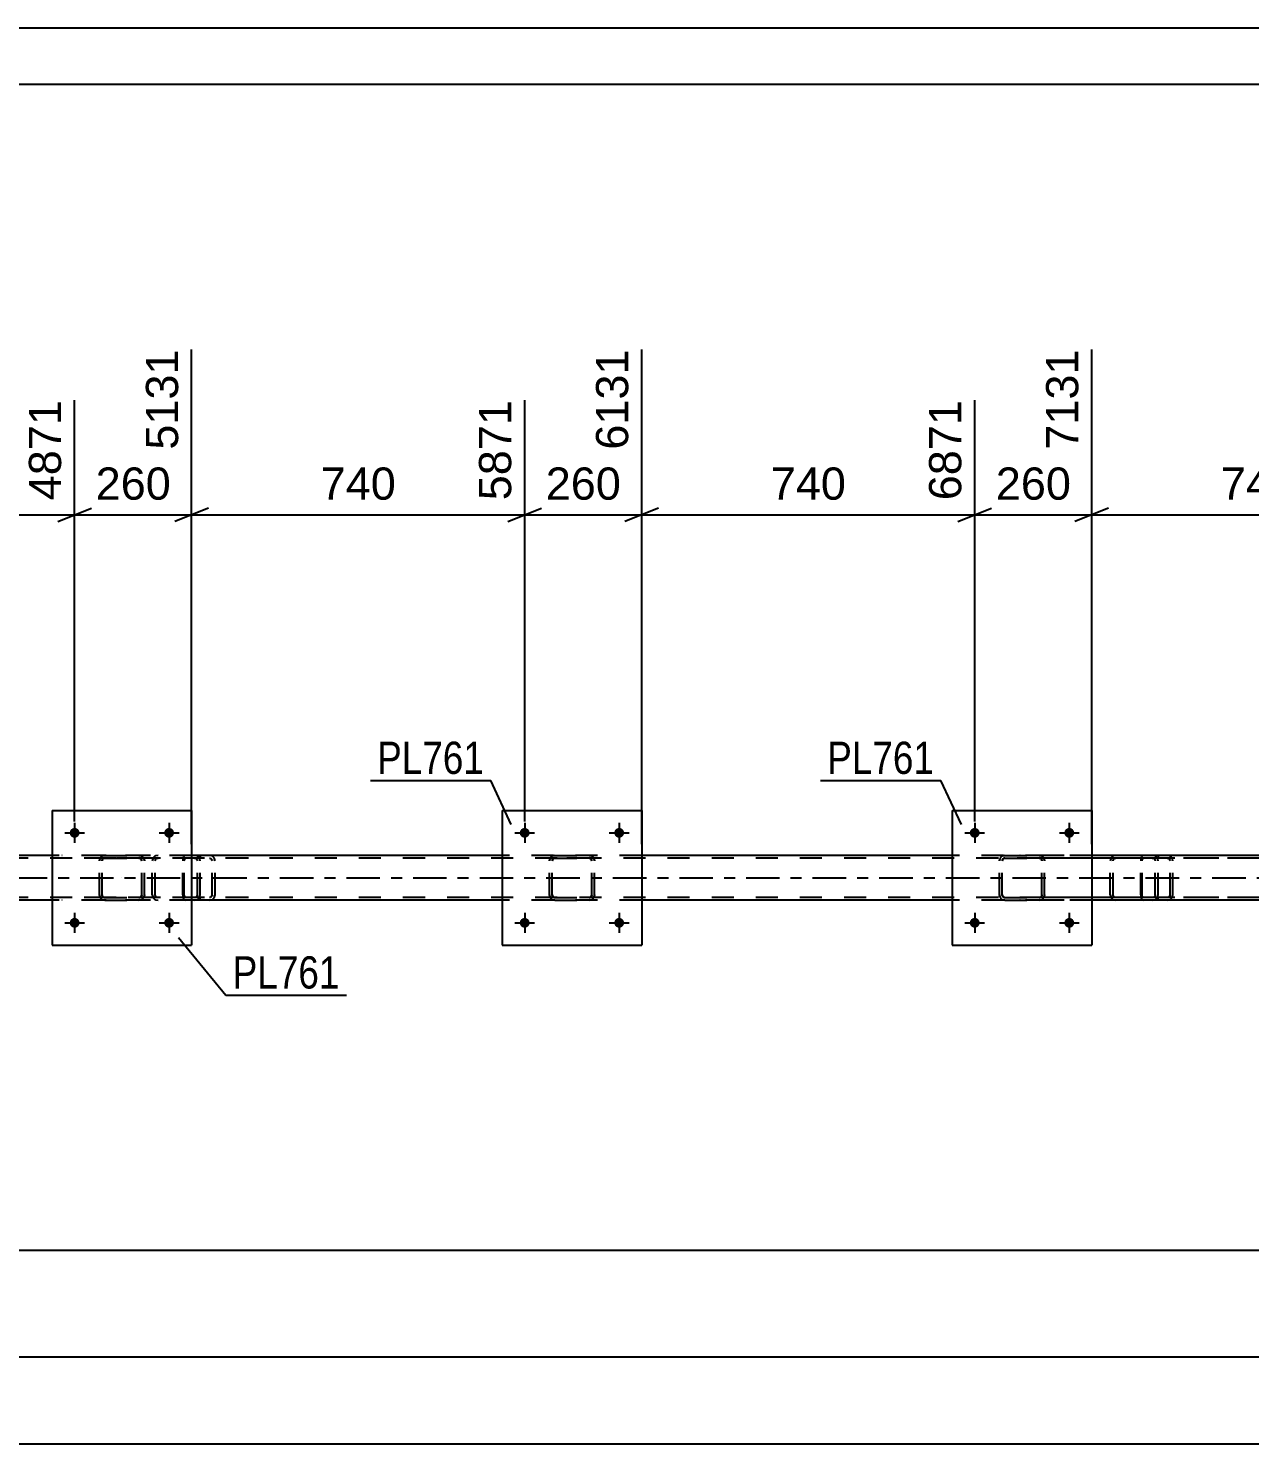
# Model space of a CAD drawing. Header units: millimetres. Extents: x 0 to 841, y 0 to 594.
# Drawn here: x 270.8 to 379.3, y 468.2 to 594 of the extents above; entities that cross this region are included whole.
import ezdxf

# ---------------------------------------------------------------- set-up
doc = ezdxf.new("R2010")
doc.units = ezdxf.units.MM
doc.linetypes.add('DXK_LINE_DOT2', pattern=[3.9198, 1.9599, -1.9599])
doc.linetypes.add('DXK_LINE_DOT3', pattern=[5.9187, 2.979, -0.9799, 0.9799, -0.9799])
doc.styles.add('Arial', font='arial.ttf', dxfattribs={"height": 0.2})
doc.styles.add('Arial Narrow', font='ARIALN.TTF', dxfattribs={"height": 0.2})

# ---------------------------------------------------------------- blocks, each defined once
blk = doc.blocks.new('Unknown-203724102-1113')
at = {"color": 5, "linetype": 'Continuous'}
for p, q in [((841, 594), (0, 594)), ((836, 589), (5, 589))]:
    blk.add_line(p, q, dxfattribs=at)
blk = doc.blocks.new('Bolt-203724102-4862 - 4784')
at = {"linetype": 'Continuous'}
for points in [[(275.35, 514.47, -1), (274.47, 514.47, -1)], [(283.75, 514.47, -1), (282.87, 514.47, -1)]]:
    blk.add_hatch(color=1, dxfattribs=at).paths.add_polyline_path(points)
at = {"color": 1, "linetype": 'Continuous'}
for p, q in [((274.91, 515.35), (274.91, 513.59)), ((283.31, 515.35), (283.31, 513.59)), ((274.03, 514.47), (275.79, 514.47)), ((282.43, 514.47), (284.19, 514.47))]:
    blk.add_line(p, q, dxfattribs=at)
blk = doc.blocks.new('Bolt-203724102-4786 - 4784')
at = {"linetype": 'Continuous'}
for points in [[(315.35, 514.47, -1), (314.47, 514.47, -1)], [(323.75, 514.47, -1), (322.87, 514.47, -1)]]:
    blk.add_hatch(color=1, dxfattribs=at).paths.add_polyline_path(points)
at = {"color": 1, "linetype": 'Continuous'}
for p, q in [((314.91, 515.35), (314.91, 513.59)), ((323.31, 515.35), (323.31, 513.59)), ((314.03, 514.47), (315.79, 514.47)), ((322.43, 514.47), (324.19, 514.47))]:
    blk.add_line(p, q, dxfattribs=at)
blk = doc.blocks.new('Bolt-203724102-4861 - 4784')
at = {"linetype": 'Continuous'}
for points in [[(275.35, 522.47, -1), (274.47, 522.47, -1)], [(283.75, 522.47, -1), (282.87, 522.47, -1)]]:
    blk.add_hatch(color=1, dxfattribs=at).paths.add_polyline_path(points)
at = {"color": 1, "linetype": 'Continuous'}
for p, q in [((274.03, 522.47), (275.79, 522.47)), ((274.91, 523.35), (274.91, 521.59)), ((282.43, 522.47), (284.19, 522.47)), ((283.31, 523.35), (283.31, 521.59))]:
    blk.add_line(p, q, dxfattribs=at)
blk = doc.blocks.new('Part-203724102-4808 - 4784')
at = {"color": 2, "linetype": 'Continuous'}
for p, q in [((272.91, 524.47), (272.91, 512.47)), ((272.91, 524.47), (285.31, 524.47)), ((285.31, 524.47), (285.31, 512.47)), ((272.91, 512.47), (285.31, 512.47))]:
    blk.add_line(p, q, dxfattribs=at)
blk = doc.blocks.new('Part-203724102-4866 - 4784')
at = {"color": 7, "linetype": 'DXK_LINE_DOT2'}
for p, q in [((370.69, 520.47), (358.92, 520.47)), ((370.69, 520.23), (358.92, 520.23)), ((366.99, 520.17), (366.95, 519.99)), ((366.95, 516.95), (366.95, 519.99)), ((367.2, 519.99), (367.22, 520.08)), ((367.2, 516.95), (367.2, 519.99)), ((367.22, 520.08), (367.28, 520.16)), ((367.46, 520.47), (367.26, 520.43)), ((367.28, 520.16), (367.36, 520.21)), ((367.36, 520.21), (367.46, 520.23)), ((370.89, 520.43), (370.69, 520.47)), ((370.69, 520.23), (370.79, 520.21)), ((370.79, 520.21), (370.87, 520.16)), ((370.87, 520.16), (370.93, 520.08)), ((370.93, 520.08), (370.95, 519.99)), ((370.95, 516.95), (370.95, 519.99)), ((371.21, 519.99), (371.17, 520.17)), ((371.21, 516.95), (371.21, 519.99)), ((370.69, 516.71), (358.92, 516.71)), ((370.69, 516.47), (358.92, 516.47)), ((366.95, 516.95), (366.99, 516.77)), ((367.22, 516.86), (367.2, 516.95)), ((367.28, 516.78), (367.22, 516.86)), ((367.26, 516.51), (367.46, 516.47)), ((367.36, 516.73), (367.28, 516.78)), ((367.46, 516.71), (367.36, 516.73)), ((370.79, 516.73), (370.69, 516.71)), ((370.69, 516.47), (370.89, 516.51)), ((370.87, 516.78), (370.79, 516.73)), ((370.93, 516.86), (370.87, 516.78)), ((370.95, 516.95), (370.93, 516.86)), ((371.17, 516.77), (371.21, 516.95))]:
    blk.add_line(p, q, dxfattribs=at)
for centre, start, end in [((367.44, 519.97), 110.7583, 155.68), ((370.71, 519.97), 24.32, 69.2417), ((367.44, 516.97), 204.32, 249.2417), ((370.71, 516.97), 290.7583, 335.68)]:
    blk.add_arc(centre, 0.496, start, end, dxfattribs=at)
blk = doc.blocks.new('Part-203724102-4809 - 4784')
at = {"color": 7, "linetype": 'DXK_LINE_DOT2'}
for p, q in [((277.11, 519.99), (277.15, 520.17)), ((277.15, 520.17), (277.11, 519.99)), ((277.11, 516.95), (277.11, 519.99)), ((277.35, 519.99), (277.37, 520.08)), ((277.37, 520.08), (277.35, 519.99)), ((277.35, 516.95), (277.35, 519.99)), ((277.37, 520.08), (277.42, 520.16)), ((277.42, 520.16), (277.37, 520.08)), ((277.41, 520.43), (277.59, 520.47)), ((277.59, 520.47), (277.41, 520.43)), ((277.42, 520.16), (277.5, 520.21)), ((277.5, 520.21), (277.42, 520.16)), ((277.5, 520.21), (277.59, 520.23)), ((277.59, 520.23), (277.5, 520.21)), ((277.59, 520.47), (280.63, 520.47)), ((277.59, 520.47), (277.59, 520.47)), ((277.59, 520.47), (280.63, 520.47)), ((277.59, 520.23), (280.63, 520.23)), ((277.59, 520.23), (277.59, 520.23)), ((280.63, 520.23), (277.59, 520.23)), ((280.63, 520.47), (280.63, 520.47)), ((280.63, 520.47), (280.82, 520.43)), ((280.82, 520.43), (280.63, 520.47)), ((280.63, 520.23), (280.63, 520.23)), ((280.63, 520.23), (280.73, 520.21)), ((280.73, 520.21), (280.63, 520.23)), ((280.73, 520.21), (280.8, 520.16)), ((280.8, 520.16), (280.73, 520.21)), ((280.8, 520.16), (280.86, 520.08)), ((280.86, 520.08), (280.8, 520.16)), ((280.86, 520.08), (280.87, 519.99)), ((280.87, 519.99), (280.86, 520.08)), ((280.87, 516.95), (280.87, 519.99)), ((281.08, 520.17), (281.11, 519.99)), ((281.11, 519.99), (281.08, 520.17)), ((281.11, 516.95), (281.11, 519.99)), ((277.15, 516.77), (277.11, 516.95)), ((277.11, 516.95), (277.15, 516.77)), ((277.37, 516.86), (277.35, 516.95)), ((277.35, 516.95), (277.37, 516.86)), ((277.42, 516.78), (277.37, 516.86)), ((277.37, 516.86), (277.42, 516.78)), ((277.59, 516.47), (277.41, 516.51)), ((277.41, 516.51), (277.59, 516.47)), ((277.5, 516.73), (277.42, 516.78)), ((277.42, 516.78), (277.5, 516.73)), ((277.59, 516.71), (277.5, 516.73)), ((277.5, 516.73), (277.59, 516.71)), ((277.59, 516.71), (280.63, 516.71)), ((277.59, 516.71), (277.59, 516.71)), ((277.59, 516.71), (280.63, 516.71)), ((277.59, 516.47), (280.63, 516.47)), ((277.59, 516.47), (277.59, 516.47)), ((277.59, 516.47), (280.63, 516.47)), ((280.73, 516.73), (280.63, 516.71)), ((280.63, 516.71), (280.73, 516.73)), ((280.63, 516.71), (280.63, 516.71)), ((280.82, 516.51), (280.63, 516.47)), ((280.63, 516.47), (280.82, 516.51)), ((280.63, 516.47), (280.63, 516.47)), ((280.8, 516.78), (280.73, 516.73)), ((280.73, 516.73), (280.8, 516.78)), ((280.86, 516.86), (280.8, 516.78)), ((280.8, 516.78), (280.86, 516.86)), ((280.87, 516.95), (280.86, 516.86)), ((280.86, 516.86), (280.87, 516.95)), ((281.11, 516.95), (281.08, 516.77)), ((281.08, 516.77), (281.11, 516.95))]:
    blk.add_line(p, q, dxfattribs=at)
at = {"color": 7, "linetype": 'DXK_LINE_DOT3'}
blk.add_line((279.11, 518.47), (279.11, 518.47), dxfattribs=at)
at = {"color": 7, "linetype": 'DXK_LINE_DOT2'}
for centre, start, end in [((277.59, 519.99), 112.5, 157.5), ((277.59, 519.99), 112.5, 157.5), ((280.63, 519.99), 22.5, 67.5), ((280.63, 519.99), 22.5, 67.5), ((277.59, 516.95), 202.5, 247.5), ((277.59, 516.95), 202.5, 247.5), ((280.63, 516.95), 292.5, 337.5), ((280.63, 516.95), 292.5, 337.5)]:
    blk.add_arc(centre, 0.48, start, end, dxfattribs=at)
blk = doc.blocks.new('Part-203724102-4815 - 4784')
at = {"color": 7, "linetype": 'DXK_LINE_DOT2'}
for p, q in [((733.31, 520.23), (80.08, 520.23)), ((285.31, 520.47), (272.91, 520.47)), ((325.31, 520.47), (312.91, 520.47)), ((365.31, 520.47), (352.91, 520.47)), ((733.31, 516.71), (80.08, 516.71)), ((285.31, 516.47), (272.91, 516.47)), ((325.31, 516.47), (312.91, 516.47)), ((365.31, 516.47), (352.91, 516.47))]:
    blk.add_line(p, q, dxfattribs=at)
at = {"color": 2, "linetype": 'Continuous'}
for p, q in [((272.91, 520.47), (245.31, 520.47)), ((312.91, 520.47), (285.31, 520.47)), ((352.91, 520.47), (325.31, 520.47)), ((392.91, 520.47), (365.31, 520.47)), ((272.91, 516.47), (245.31, 516.47)), ((312.91, 516.47), (285.31, 516.47)), ((352.91, 516.47), (325.31, 516.47)), ((392.91, 516.47), (365.31, 516.47))]:
    blk.add_line(p, q, dxfattribs=at)
at = {"color": 7, "linetype": 'DXK_LINE_DOT3'}
blk.add_line((80.08, 518.47), (733.31, 518.47), dxfattribs=at)
blk = doc.blocks.new('Bolt-203724102-4843 - 4784')
at = {"linetype": 'Continuous'}
for points in [[(355.35, 522.47, -1), (354.47, 522.47, -1)], [(363.75, 522.47, -1), (362.87, 522.47, -1)]]:
    blk.add_hatch(color=1, dxfattribs=at).paths.add_polyline_path(points)
at = {"color": 1, "linetype": 'Continuous'}
for p, q in [((354.03, 522.47), (355.79, 522.47)), ((354.91, 523.35), (354.91, 521.59)), ((362.43, 522.47), (364.19, 522.47)), ((363.31, 523.35), (363.31, 521.59))]:
    blk.add_line(p, q, dxfattribs=at)
blk = doc.blocks.new('Bolt-203724102-4844 - 4784')
at = {"linetype": 'Continuous'}
for points in [[(355.35, 514.47, -1), (354.47, 514.47, -1)], [(363.75, 514.47, -1), (362.87, 514.47, -1)]]:
    blk.add_hatch(color=1, dxfattribs=at).paths.add_polyline_path(points)
at = {"color": 1, "linetype": 'Continuous'}
for p, q in [((354.91, 515.35), (354.91, 513.59)), ((363.31, 515.35), (363.31, 513.59)), ((354.03, 514.47), (355.79, 514.47)), ((362.43, 514.47), (364.19, 514.47))]:
    blk.add_line(p, q, dxfattribs=at)
blk = doc.blocks.new('Bolt-203724102-4845 - 4784')
at = {"linetype": 'Continuous'}
for points in [[(315.35, 522.47, -1), (314.47, 522.47, -1)], [(323.75, 522.47, -1), (322.87, 522.47, -1)]]:
    blk.add_hatch(color=1, dxfattribs=at).paths.add_polyline_path(points)
at = {"color": 1, "linetype": 'Continuous'}
for p, q in [((314.03, 522.47), (315.79, 522.47)), ((314.91, 523.35), (314.91, 521.59)), ((322.43, 522.47), (324.19, 522.47)), ((323.31, 523.35), (323.31, 521.59))]:
    blk.add_line(p, q, dxfattribs=at)
blk = doc.blocks.new('Part-203724102-4911 - 4784')
at = {"color": 7, "linetype": 'DXK_LINE_DOT2'}
for p, q in [((369.68, 520.17), (369.66, 519.99)), ((369.66, 516.95), (369.66, 519.99)), ((369.74, 520.33), (369.68, 520.17)), ((369.83, 520.43), (369.74, 520.33)), ((369.79, 519.99), (369.8, 520.08)), ((369.79, 516.95), (369.79, 519.99)), ((369.8, 520.08), (369.83, 520.16)), ((369.93, 520.47), (369.83, 520.43)), ((369.83, 520.16), (369.88, 520.21)), ((369.88, 520.21), (369.93, 520.23)), ((379.33, 520.47), (369.93, 520.47)), ((379.33, 520.23), (369.93, 520.23)), ((371.21, 520.47), (371.21, 520.23)), ((372.21, 520.43), (372.02, 520.47)), ((372.02, 520.23), (372.12, 520.21)), ((372.12, 520.21), (372.2, 520.16)), ((372.2, 520.16), (372.25, 520.08)), ((372.25, 520.08), (372.27, 519.99)), ((372.27, 516.95), (372.27, 519.99)), ((372.52, 519.99), (372.48, 520.17)), ((372.52, 516.95), (372.52, 519.99)), ((369.66, 516.95), (369.68, 516.77)), ((369.68, 516.77), (369.74, 516.61)), ((369.74, 516.61), (369.83, 516.51)), ((369.8, 516.86), (369.79, 516.95)), ((369.83, 516.78), (369.8, 516.86)), ((369.88, 516.73), (369.83, 516.78)), ((369.83, 516.51), (369.93, 516.47)), ((369.93, 516.71), (369.88, 516.73)), ((379.33, 516.71), (369.93, 516.71)), ((379.33, 516.47), (369.93, 516.47)), ((371.21, 516.47), (371.21, 516.71)), ((372.12, 516.73), (372.02, 516.71)), ((372.02, 516.47), (372.21, 516.51)), ((372.2, 516.78), (372.12, 516.73)), ((372.25, 516.86), (372.2, 516.78)), ((372.27, 516.95), (372.25, 516.86)), ((372.48, 516.77), (372.52, 516.95))]:
    blk.add_line(p, q, dxfattribs=at)
for centre, start, end in [((372.03, 519.97), 23.8494, 68.8059), ((372.03, 516.97), 291.1941, 336.1506)]:
    blk.add_arc(centre, 0.492, start, end, dxfattribs=at)
blk = doc.blocks.new('Part-203724102-4916 - 4784')
at = {"color": 2, "linetype": 'Continuous'}
for p, q in [((352.91, 524.47), (352.91, 512.47)), ((352.91, 524.47), (365.31, 524.47)), ((365.31, 524.47), (365.31, 512.47)), ((352.91, 512.47), (365.31, 512.47))]:
    blk.add_line(p, q, dxfattribs=at)
blk = doc.blocks.new('Part-203724102-4933 - 4784')
at = {"color": 7, "linetype": 'DXK_LINE_DOT2'}
for p, q in [((317.11, 519.99), (317.15, 520.17)), ((317.15, 520.17), (317.11, 519.99)), ((317.11, 516.95), (317.11, 519.99)), ((317.35, 519.99), (317.37, 520.08)), ((317.37, 520.08), (317.35, 519.99)), ((317.35, 516.95), (317.35, 519.99)), ((317.37, 520.08), (317.42, 520.16)), ((317.42, 520.16), (317.37, 520.08)), ((317.41, 520.43), (317.59, 520.47)), ((317.59, 520.47), (317.41, 520.43)), ((317.42, 520.16), (317.5, 520.21)), ((317.5, 520.21), (317.42, 520.16)), ((317.5, 520.21), (317.59, 520.23)), ((317.59, 520.23), (317.5, 520.21)), ((317.59, 520.47), (320.63, 520.47)), ((317.59, 520.47), (317.59, 520.47)), ((317.59, 520.47), (320.63, 520.47)), ((317.59, 520.23), (320.63, 520.23)), ((317.59, 520.23), (317.59, 520.23)), ((320.63, 520.23), (317.59, 520.23)), ((320.63, 520.47), (320.63, 520.47)), ((320.63, 520.47), (320.82, 520.43)), ((320.82, 520.43), (320.63, 520.47)), ((320.63, 520.23), (320.63, 520.23)), ((320.63, 520.23), (320.73, 520.21)), ((320.73, 520.21), (320.63, 520.23)), ((320.73, 520.21), (320.8, 520.16)), ((320.8, 520.16), (320.73, 520.21)), ((320.8, 520.16), (320.86, 520.08)), ((320.86, 520.08), (320.8, 520.16)), ((320.86, 520.08), (320.87, 519.99)), ((320.87, 519.99), (320.86, 520.08)), ((320.87, 516.95), (320.87, 519.99)), ((321.08, 520.17), (321.11, 519.99)), ((321.11, 519.99), (321.08, 520.17)), ((321.11, 516.95), (321.11, 519.99)), ((317.15, 516.77), (317.11, 516.95)), ((317.11, 516.95), (317.15, 516.77)), ((317.37, 516.86), (317.35, 516.95)), ((317.35, 516.95), (317.37, 516.86)), ((317.42, 516.78), (317.37, 516.86)), ((317.37, 516.86), (317.42, 516.78)), ((317.59, 516.47), (317.41, 516.51)), ((317.41, 516.51), (317.59, 516.47)), ((317.5, 516.73), (317.42, 516.78)), ((317.42, 516.78), (317.5, 516.73)), ((317.59, 516.71), (317.5, 516.73)), ((317.5, 516.73), (317.59, 516.71)), ((317.59, 516.71), (320.63, 516.71)), ((317.59, 516.71), (317.59, 516.71)), ((317.59, 516.71), (320.63, 516.71)), ((317.59, 516.47), (320.63, 516.47)), ((317.59, 516.47), (317.59, 516.47)), ((317.59, 516.47), (320.63, 516.47)), ((320.73, 516.73), (320.63, 516.71)), ((320.63, 516.71), (320.73, 516.73)), ((320.63, 516.71), (320.63, 516.71)), ((320.82, 516.51), (320.63, 516.47)), ((320.63, 516.47), (320.82, 516.51)), ((320.63, 516.47), (320.63, 516.47)), ((320.8, 516.78), (320.73, 516.73)), ((320.73, 516.73), (320.8, 516.78)), ((320.86, 516.86), (320.8, 516.78)), ((320.8, 516.78), (320.86, 516.86)), ((320.87, 516.95), (320.86, 516.86)), ((320.86, 516.86), (320.87, 516.95)), ((321.11, 516.95), (321.08, 516.77)), ((321.08, 516.77), (321.11, 516.95))]:
    blk.add_line(p, q, dxfattribs=at)
at = {"color": 7, "linetype": 'DXK_LINE_DOT3'}
blk.add_line((319.11, 518.47), (319.11, 518.47), dxfattribs=at)
at = {"color": 7, "linetype": 'DXK_LINE_DOT2'}
for centre, start, end in [((317.59, 519.99), 112.5, 157.5), ((317.59, 519.99), 112.5, 157.5), ((320.63, 519.99), 22.5, 67.5), ((320.63, 519.99), 22.5, 67.5), ((317.59, 516.95), 202.5, 247.5), ((317.59, 516.95), 202.5, 247.5), ((320.63, 516.95), 292.5, 337.5), ((320.63, 516.95), 292.5, 337.5)]:
    blk.add_arc(centre, 0.48, start, end, dxfattribs=at)
blk = doc.blocks.new('Part-203724102-4938 - 4784')
at = {"color": 2, "linetype": 'Continuous'}
for p, q in [((312.91, 524.47), (312.91, 512.47)), ((312.91, 524.47), (325.31, 524.47)), ((325.31, 524.47), (325.31, 512.47)), ((312.91, 512.47), (325.31, 512.47))]:
    blk.add_line(p, q, dxfattribs=at)
blk = doc.blocks.new('Part-203724102-4939 - 4784')
at = {"color": 7, "linetype": 'DXK_LINE_DOT2'}
for p, q in [((357.11, 519.99), (357.15, 520.17)), ((357.15, 520.17), (357.11, 519.99)), ((357.11, 516.95), (357.11, 519.99)), ((357.35, 519.99), (357.37, 520.08)), ((357.37, 520.08), (357.35, 519.99)), ((357.35, 516.95), (357.35, 519.99)), ((357.37, 520.08), (357.43, 520.16)), ((357.43, 520.16), (357.37, 520.08)), ((357.41, 520.43), (357.59, 520.47)), ((357.59, 520.47), (357.41, 520.43)), ((357.43, 520.16), (357.5, 520.21)), ((357.5, 520.21), (357.43, 520.16)), ((357.5, 520.21), (357.59, 520.23)), ((357.59, 520.23), (357.5, 520.21)), ((357.59, 520.47), (360.63, 520.47)), ((357.59, 520.47), (357.59, 520.47)), ((357.59, 520.47), (360.63, 520.47)), ((357.59, 520.23), (360.63, 520.23)), ((357.59, 520.23), (357.59, 520.23)), ((360.63, 520.23), (357.59, 520.23)), ((360.63, 520.47), (360.63, 520.47)), ((360.63, 520.47), (360.82, 520.43)), ((360.82, 520.43), (360.63, 520.47)), ((360.63, 520.23), (360.63, 520.23)), ((360.63, 520.23), (360.73, 520.21)), ((360.73, 520.21), (360.63, 520.23)), ((360.73, 520.21), (360.8, 520.16)), ((360.8, 520.16), (360.73, 520.21)), ((360.8, 520.16), (360.86, 520.08)), ((360.86, 520.08), (360.8, 520.16)), ((360.86, 520.08), (360.87, 519.99)), ((360.87, 519.99), (360.86, 520.08)), ((360.87, 516.95), (360.87, 519.99)), ((361.08, 520.17), (361.11, 519.99)), ((361.11, 519.99), (361.08, 520.17)), ((361.11, 516.95), (361.11, 519.99)), ((357.15, 516.77), (357.11, 516.95)), ((357.11, 516.95), (357.15, 516.77)), ((357.37, 516.86), (357.35, 516.95)), ((357.35, 516.95), (357.37, 516.86)), ((357.43, 516.78), (357.37, 516.86)), ((357.37, 516.86), (357.43, 516.78)), ((357.59, 516.47), (357.41, 516.51)), ((357.41, 516.51), (357.59, 516.47)), ((357.5, 516.73), (357.43, 516.78)), ((357.43, 516.78), (357.5, 516.73)), ((357.59, 516.71), (357.5, 516.73)), ((357.5, 516.73), (357.59, 516.71)), ((357.59, 516.71), (360.63, 516.71)), ((357.59, 516.71), (357.59, 516.71)), ((357.59, 516.71), (360.63, 516.71)), ((357.59, 516.47), (360.63, 516.47)), ((357.59, 516.47), (357.59, 516.47)), ((357.59, 516.47), (360.63, 516.47)), ((360.73, 516.73), (360.63, 516.71)), ((360.63, 516.71), (360.73, 516.73)), ((360.63, 516.71), (360.63, 516.71)), ((360.82, 516.51), (360.63, 516.47)), ((360.63, 516.47), (360.82, 516.51)), ((360.63, 516.47), (360.63, 516.47)), ((360.8, 516.78), (360.73, 516.73)), ((360.73, 516.73), (360.8, 516.78)), ((360.86, 516.86), (360.8, 516.78)), ((360.8, 516.78), (360.86, 516.86)), ((360.87, 516.95), (360.86, 516.86)), ((360.86, 516.86), (360.87, 516.95)), ((361.11, 516.95), (361.08, 516.77)), ((361.08, 516.77), (361.11, 516.95))]:
    blk.add_line(p, q, dxfattribs=at)
at = {"color": 7, "linetype": 'DXK_LINE_DOT3'}
blk.add_line((359.11, 518.47), (359.11, 518.47), dxfattribs=at)
at = {"color": 7, "linetype": 'DXK_LINE_DOT2'}
for centre, start, end in [((357.59, 519.99), 112.5, 157.5), ((357.59, 519.99), 112.5, 157.5), ((360.63, 519.99), 22.5, 67.5), ((360.63, 519.99), 22.5, 67.5), ((357.59, 516.95), 202.5, 247.5), ((357.59, 516.95), 202.5, 247.5), ((360.63, 516.95), 292.5, 337.5), ((360.63, 516.95), 292.5, 337.5)]:
    blk.add_arc(centre, 0.48, start, end, dxfattribs=at)
blk = doc.blocks.new('Part-203724102-5050 - 4784')
at = {"color": 7, "linetype": 'DXK_LINE_DOT2'}
for p, q in [((285.56, 520.47), (273.78, 520.47)), ((285.56, 520.23), (273.78, 520.23)), ((281.85, 520.17), (281.81, 519.99)), ((281.81, 516.95), (281.81, 519.99)), ((282.07, 519.99), (282.09, 520.08)), ((282.07, 516.95), (282.07, 519.99)), ((282.09, 520.08), (282.14, 520.16)), ((282.33, 520.47), (282.13, 520.43)), ((282.14, 520.16), (282.23, 520.21)), ((282.23, 520.21), (282.33, 520.23)), ((285.76, 520.43), (285.56, 520.47)), ((285.56, 520.23), (285.66, 520.21)), ((285.66, 520.21), (285.74, 520.16)), ((285.74, 520.16), (285.8, 520.08)), ((285.8, 520.08), (285.82, 519.99)), ((285.82, 516.95), (285.82, 519.99)), ((286.07, 519.99), (286.03, 520.17)), ((286.07, 516.95), (286.07, 519.99)), ((285.56, 516.71), (273.78, 516.71)), ((285.56, 516.47), (273.78, 516.47)), ((281.81, 516.95), (281.85, 516.77)), ((282.09, 516.86), (282.07, 516.95)), ((282.14, 516.78), (282.09, 516.86)), ((282.13, 516.51), (282.33, 516.47)), ((282.23, 516.73), (282.14, 516.78)), ((282.33, 516.71), (282.23, 516.73)), ((285.66, 516.73), (285.56, 516.71)), ((285.56, 516.47), (285.76, 516.51)), ((285.74, 516.78), (285.66, 516.73)), ((285.8, 516.86), (285.74, 516.78)), ((285.82, 516.95), (285.8, 516.86)), ((286.03, 516.77), (286.07, 516.95))]:
    blk.add_line(p, q, dxfattribs=at)
for centre, start, end in [((282.31, 519.97), 110.7583, 155.68), ((285.58, 519.97), 24.32, 69.2417), ((282.31, 516.97), 204.32, 249.2417), ((285.58, 516.97), 290.7583, 335.68)]:
    blk.add_arc(centre, 0.496, start, end, dxfattribs=at)
blk = doc.blocks.new('Part-203724102-5067 - 4784')
at = {"color": 7, "linetype": 'DXK_LINE_DOT2'}
for p, q in [((284.54, 520.17), (284.52, 519.99)), ((284.52, 516.95), (284.52, 519.99)), ((284.6, 520.33), (284.54, 520.17)), ((284.69, 520.43), (284.6, 520.33)), ((284.66, 519.99), (284.67, 520.08)), ((284.66, 516.95), (284.66, 519.99)), ((284.67, 520.08), (284.7, 520.16)), ((284.79, 520.47), (284.69, 520.43)), ((284.7, 520.16), (284.74, 520.21)), ((284.74, 520.21), (284.79, 520.23)), ((294.2, 520.47), (284.79, 520.47)), ((294.2, 520.23), (284.79, 520.23)), ((286.07, 520.47), (286.07, 520.23)), ((287.08, 520.43), (286.89, 520.47)), ((286.89, 520.23), (286.98, 520.21)), ((286.98, 520.21), (287.06, 520.16)), ((287.06, 520.16), (287.12, 520.08)), ((287.12, 520.08), (287.14, 519.99)), ((287.14, 516.95), (287.14, 519.99)), ((287.39, 519.99), (287.35, 520.17)), ((287.39, 516.95), (287.39, 519.99)), ((284.52, 516.95), (284.54, 516.77)), ((284.54, 516.77), (284.6, 516.61)), ((284.6, 516.61), (284.69, 516.51)), ((284.67, 516.86), (284.66, 516.95)), ((284.7, 516.78), (284.67, 516.86)), ((284.69, 516.51), (284.79, 516.47)), ((284.74, 516.73), (284.7, 516.78)), ((284.79, 516.71), (284.74, 516.73)), ((294.2, 516.71), (284.79, 516.71)), ((294.2, 516.47), (284.79, 516.47)), ((286.07, 516.47), (286.07, 516.71)), ((286.98, 516.73), (286.89, 516.71)), ((286.89, 516.47), (287.08, 516.51)), ((287.06, 516.78), (286.98, 516.73)), ((287.12, 516.86), (287.06, 516.78)), ((287.14, 516.95), (287.12, 516.86)), ((287.35, 516.77), (287.39, 516.95))]:
    blk.add_line(p, q, dxfattribs=at)
for centre, start, end in [((286.9, 519.97), 23.8494, 68.8059), ((286.9, 516.97), 291.1941, 336.1506)]:
    blk.add_arc(centre, 0.492, start, end, dxfattribs=at)
blk = doc.blocks.new('StraightDimension-203724102-5844 - 4784')
at = {"color": 7, "linetype": 'Continuous'}
blk.add_line((79.44, 468.16), (767.81, 468.16), dxfattribs=at)
blk = doc.blocks.new('StraightDimension-203724102-10995 - 4784')
at = {"color": 7, "linetype": 'Continuous'}
for p, q in [((285.31, 521.47), (285.31, 565.44)), ((274.91, 523.47), (274.91, 560.94)), ((273.41, 550.14), (276.41, 551.34)), ((286.81, 551.34), (283.81, 550.14)), ((274.91, 550.74), (285.31, 550.74))]:
    blk.add_line(p, q, dxfattribs=at)
at = {"color": 0}
blk.add_wipeout([(284.05, 551.49), (284.05, 555.69), (276.18, 555.69), (276.18, 551.49)], dxfattribs=at)
at = {"color": 3, "style": 'Arial'}
blk.add_text('260', height=2.865, dxfattribs=at).set_placement((276.78, 552.09))
at = {"color": 0, "linetype": 'Continuous'}
blk.add_wipeout([(284.71, 566.04), (280.51, 566.04), (280.51, 555.94), (284.71, 555.94)], dxfattribs=at)
at = {"color": 3, "linetype": 'Continuous', "style": 'Arial'}
blk.add_text('5131', height=2.865, rotation=90.0002, dxfattribs=at).set_placement((284.11, 556.54))
blk = doc.blocks.new('StraightDimension-203724102-10993 - 4784')
at = {"color": 7, "linetype": 'Continuous'}
for p, q in [((325.31, 521.47), (325.31, 565.44)), ((314.91, 523.47), (314.91, 560.94)), ((313.41, 550.14), (316.41, 551.34)), ((326.81, 551.34), (323.81, 550.14)), ((314.91, 550.74), (325.31, 550.74))]:
    blk.add_line(p, q, dxfattribs=at)
at = {"color": 0}
blk.add_wipeout([(324.05, 551.49), (324.05, 555.69), (316.18, 555.69), (316.18, 551.49)], dxfattribs=at)
at = {"color": 3, "style": 'Arial'}
blk.add_text('260', height=2.865, dxfattribs=at).set_placement((316.78, 552.09))
at = {"color": 0, "linetype": 'Continuous'}
blk.add_wipeout([(324.71, 566.04), (320.51, 566.04), (320.51, 555.94), (324.71, 555.94)], dxfattribs=at)
at = {"color": 3, "linetype": 'Continuous', "style": 'Arial'}
blk.add_text('6131', height=2.865, rotation=90.0002, dxfattribs=at).set_placement((324.11, 556.54))
blk = doc.blocks.new('StraightDimension-203724102-5113 - 4784')
at = {"color": 7, "linetype": 'Continuous'}
blk.add_line((80.08, 475.88), (767.17, 475.88), dxfattribs=at)
blk = doc.blocks.new('StraightDimension-203724102-10990 - 4784')
at = {"color": 7, "linetype": 'Continuous'}
for p, q in [((365.31, 521.47), (365.31, 565.44)), ((394.91, 523.47), (394.91, 560.94)), ((366.81, 551.34), (363.81, 550.14)), ((393.41, 550.14), (396.41, 551.34)), ((365.31, 550.74), (394.91, 550.74))]:
    blk.add_line(p, q, dxfattribs=at)
at = {"color": 0}
blk.add_wipeout([(384.05, 551.49), (384.05, 555.69), (376.18, 555.69), (376.18, 551.49)], dxfattribs=at)
at = {"color": 3, "style": 'Arial'}
blk.add_text('740', height=2.865, dxfattribs=at).set_placement((376.78, 552.09))
at = {"color": 0, "linetype": 'Continuous'}
blk.add_wipeout([(394.31, 561.54), (390.11, 561.54), (390.11, 551.44), (394.31, 551.44)], dxfattribs=at)
at = {"color": 3, "linetype": 'Continuous', "style": 'Arial'}
blk.add_text('7871', height=2.865, rotation=90.0002, dxfattribs=at).set_placement((393.71, 552.04))
blk = doc.blocks.new('StraightDimension-203724102-6083 - 4784')
at = {"color": 7, "linetype": 'Continuous'}
blk.add_line((200.42, 485.37), (767.17, 485.37), dxfattribs=at)
blk = doc.blocks.new('StraightDimension-203724102-10991 - 4784')
at = {"color": 7, "linetype": 'Continuous'}
for p, q in [((365.31, 521.47), (365.31, 565.44)), ((354.91, 523.47), (354.91, 560.94)), ((353.41, 550.14), (356.41, 551.34)), ((366.81, 551.34), (363.81, 550.14)), ((354.91, 550.74), (365.31, 550.74))]:
    blk.add_line(p, q, dxfattribs=at)
at = {"color": 0}
blk.add_wipeout([(364.05, 551.49), (364.05, 555.69), (356.18, 555.69), (356.18, 551.49)], dxfattribs=at)
at = {"color": 3, "style": 'Arial'}
blk.add_text('260', height=2.865, dxfattribs=at).set_placement((356.78, 552.09))
at = {"color": 0, "linetype": 'Continuous'}
blk.add_wipeout([(364.71, 566.04), (360.51, 566.04), (360.51, 555.94), (364.71, 555.94)], dxfattribs=at)
at = {"color": 3, "linetype": 'Continuous', "style": 'Arial'}
blk.add_text('7131', height=2.865, rotation=90.0002, dxfattribs=at).set_placement((364.11, 556.54))
blk = doc.blocks.new('StraightDimension-203724102-10992 - 4784')
at = {"color": 7, "linetype": 'Continuous'}
for p, q in [((325.31, 521.47), (325.31, 565.44)), ((354.91, 523.47), (354.91, 560.94)), ((326.81, 551.34), (323.81, 550.14)), ((353.41, 550.14), (356.41, 551.34)), ((325.31, 550.74), (354.91, 550.74))]:
    blk.add_line(p, q, dxfattribs=at)
at = {"color": 0}
blk.add_wipeout([(344.05, 551.49), (344.05, 555.69), (336.18, 555.69), (336.18, 551.49)], dxfattribs=at)
at = {"color": 3, "style": 'Arial'}
blk.add_text('740', height=2.865, dxfattribs=at).set_placement((336.78, 552.09))
at = {"color": 0, "linetype": 'Continuous'}
blk.add_wipeout([(354.31, 561.54), (350.11, 561.54), (350.11, 551.44), (354.31, 551.44)], dxfattribs=at)
at = {"color": 3, "linetype": 'Continuous', "style": 'Arial'}
blk.add_text('6871', height=2.865, rotation=90.0002, dxfattribs=at).set_placement((353.71, 552.04))
blk = doc.blocks.new('StraightDimension-203724102-10994 - 4784')
at = {"color": 7, "linetype": 'Continuous'}
for p, q in [((285.31, 521.47), (285.31, 565.44)), ((314.91, 523.47), (314.91, 560.94)), ((286.81, 551.34), (283.81, 550.14)), ((313.41, 550.14), (316.41, 551.34)), ((285.31, 550.74), (314.91, 550.74))]:
    blk.add_line(p, q, dxfattribs=at)
at = {"color": 0}
blk.add_wipeout([(304.05, 551.49), (304.05, 555.69), (296.18, 555.69), (296.18, 551.49)], dxfattribs=at)
at = {"color": 3, "style": 'Arial'}
blk.add_text('740', height=2.865, dxfattribs=at).set_placement((296.78, 552.09))
at = {"color": 0, "linetype": 'Continuous'}
blk.add_wipeout([(314.31, 561.54), (310.11, 561.54), (310.11, 551.44), (314.31, 551.44)], dxfattribs=at)
at = {"color": 3, "linetype": 'Continuous', "style": 'Arial'}
blk.add_text('5871', height=2.865, rotation=90.0002, dxfattribs=at).set_placement((313.71, 552.04))
blk = doc.blocks.new('StraightDimension-203724102-10996 - 4784')
at = {"color": 7, "linetype": 'Continuous'}
for p, q in [((245.31, 521.47), (245.31, 565.44)), ((274.91, 523.47), (274.91, 560.94)), ((246.81, 551.34), (243.81, 550.14)), ((273.41, 550.14), (276.41, 551.34)), ((245.31, 550.74), (274.91, 550.74))]:
    blk.add_line(p, q, dxfattribs=at)
at = {"color": 0}
blk.add_wipeout([(264.05, 551.49), (264.05, 555.69), (256.18, 555.69), (256.18, 551.49)], dxfattribs=at)
at = {"color": 3, "style": 'Arial'}
blk.add_text('740', height=2.865, dxfattribs=at).set_placement((256.78, 552.09))
at = {"color": 0, "linetype": 'Continuous'}
blk.add_wipeout([(274.31, 561.54), (270.11, 561.54), (270.11, 551.44), (274.31, 551.44)], dxfattribs=at)
at = {"color": 3, "linetype": 'Continuous', "style": 'Arial'}
blk.add_text('4871', height=2.865, rotation=90.0002, dxfattribs=at).set_placement((273.71, 552.04))
blk = doc.blocks.new('Mark-203724102-4804 - 4784')
at = {"color": 0}
blk.add_wipeout([(298.47, 508.63), (298.47, 511.63), (288.96, 511.63), (288.96, 508.63)], dxfattribs=at)
blk.add_wipeout([(298.47, 508.63), (298.47, 511.63), (288.96, 511.63), (288.96, 508.63)], dxfattribs=at)
at = {"color": 30, "linetype": 'Continuous'}
for p, q in [((284.15, 513.17), (288.36, 508.03)), ((288.36, 508.03), (299.07, 508.03))]:
    blk.add_line(p, q, dxfattribs=at)
at = {"color": 3, "style": 'Arial Narrow'}
blk.add_text('PL761', height=2.863, dxfattribs=at).set_placement((288.96, 508.63))
blk = doc.blocks.new('Mark-203724102-4912 - 4784')
at = {"color": 0}
blk.add_wipeout([(351.3, 527.71), (351.3, 530.71), (341.8, 530.71), (341.8, 527.71)], dxfattribs=at)
blk.add_wipeout([(351.3, 527.71), (351.3, 530.71), (341.8, 530.71), (341.8, 527.71)], dxfattribs=at)
at = {"color": 30, "linetype": 'Continuous'}
for p in [(341.2, 527.11), (353.73, 523.21)]:
    blk.add_line(p, (351.9, 527.11), dxfattribs=at)
at = {"color": 3, "style": 'Arial Narrow'}
blk.add_text('PL761', height=2.863, dxfattribs=at).set_placement((341.8, 527.71))
blk = doc.blocks.new('Mark-203724102-4934 - 4784')
at = {"color": 0}
blk.add_wipeout([(311.3, 527.71), (311.3, 530.71), (301.8, 530.71), (301.8, 527.71)], dxfattribs=at)
blk.add_wipeout([(311.3, 527.71), (311.3, 530.71), (301.8, 530.71), (301.8, 527.71)], dxfattribs=at)
at = {"color": 30, "linetype": 'Continuous'}
for p in [(301.2, 527.11), (313.72, 523.21)]:
    blk.add_line(p, (311.9, 527.11), dxfattribs=at)
at = {"color": 3, "style": 'Arial Narrow'}
blk.add_text('PL761', height=2.863, dxfattribs=at).set_placement((301.8, 527.71))

msp = doc.modelspace()

# ---------------------------------------------------------------- block references
for name in ['Unknown-203724102-1113', 'Part-203724102-4808 - 4784', 'Part-203724102-4938 - 4784', 'Part-203724102-4916 - 4784', 'Bolt-203724102-4861 - 4784', 'Bolt-203724102-4845 - 4784', 'Bolt-203724102-4843 - 4784', 'Part-203724102-4815 - 4784', 'Part-203724102-5050 - 4784', 'Part-203724102-4809 - 4784', 'Part-203724102-5067 - 4784', 'Part-203724102-4933 - 4784', 'Part-203724102-4939 - 4784', 'Part-203724102-4866 - 4784', 'Part-203724102-4911 - 4784', 'Bolt-203724102-4862 - 4784', 'Bolt-203724102-4786 - 4784', 'Bolt-203724102-4844 - 4784']:
    msp.add_blockref(name, (0, 0))

# ---------------------------------------------------------------- next in the draw order: block references
for name in ['StraightDimension-203724102-10995 - 4784', 'StraightDimension-203724102-10993 - 4784', 'StraightDimension-203724102-10990 - 4784', 'StraightDimension-203724102-5844 - 4784']:
    msp.add_blockref(name, (0, 0))

# ---------------------------------------------------------------- next in the draw order: block references
for name in ['StraightDimension-203724102-10996 - 4784', 'StraightDimension-203724102-10994 - 4784', 'StraightDimension-203724102-10991 - 4784', 'StraightDimension-203724102-5113 - 4784']:
    msp.add_blockref(name, (0, 0))

# ---------------------------------------------------------------- next in the draw order: block references
for name in ['StraightDimension-203724102-10992 - 4784', 'Mark-203724102-4934 - 4784', 'StraightDimension-203724102-6083 - 4784']:
    msp.add_blockref(name, (0, 0))

# ---------------------------------------------------------------- next in the draw order: block references
for name in ['Mark-203724102-4912 - 4784', 'Mark-203724102-4804 - 4784']:
    msp.add_blockref(name, (0, 0))

doc.saveas('drawing.dxf')
